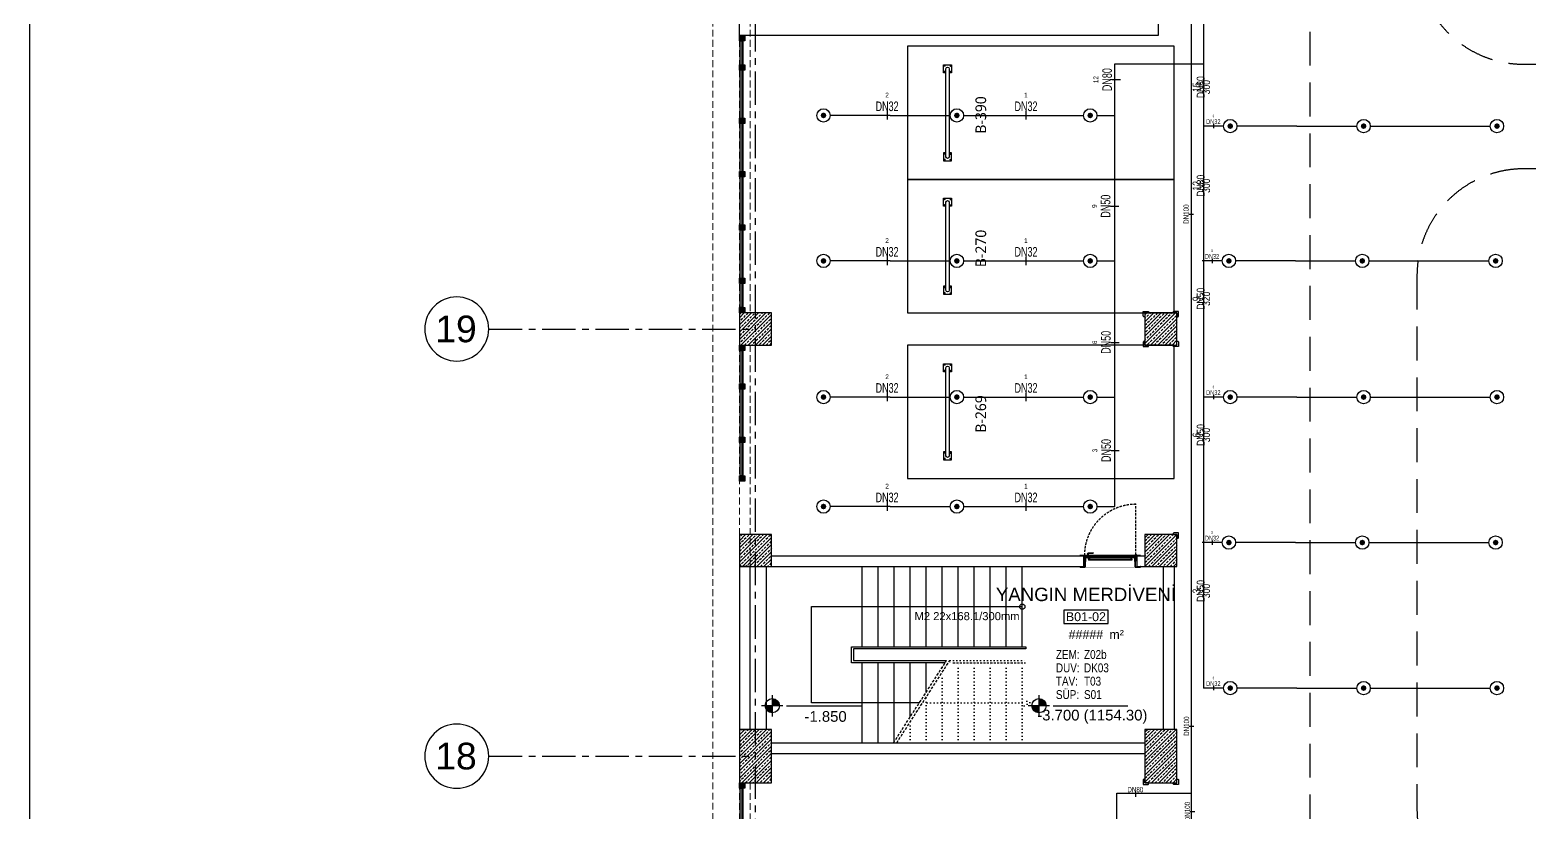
# Model space of a CAD drawing. Header units: millimetres. Extents: x -379292 to 1221486, y 92049 to 447512.
# Drawn here: x 272528 to 300628, y 223555 to 238219 of the extents above; entities that cross this region are included whole.
import ezdxf
from ezdxf.enums import TextEntityAlignment as Align
from ezdxf.lldxf.tags import DXFTag

# ---------------------------------------------------------------- set-up
doc = ezdxf.new("R2010")
doc.units = ezdxf.units.MM
for name, pattern in [('( Hidden )', [0.375, 0.25, -0.125]), ('CENTER', [2, 1.25, -0.25, 0.25, -0.25]), ('DOT', [6.35, 0, -6.35]), ('HIDDEN', [9.525, 6.35, -3.175])]:
    doc.linetypes.add(name, pattern=pattern)
for name, color, linetype in [('-M-YNGN-BORUID', 7, 'Continuous'), ('-M-YNGN-BORUUZUN', 7, 'Continuous'), ('-M-YNGN-BORUYUK', 7, 'Continuous'), ('-M-YNGN-SPR-YUK', 7, 'Continuous'), ('-M-YNGN-ZON1-CAP-', 7, 'Continuous'), ('-M-YNGN-ZON1-SPR-', 7, 'Continuous'), ('-M-YNGN-ZON3-CAP-', 7, 'Continuous'), ('010-05', 1, 'Continuous'), ('05_AXIS', 211, 'CENTER'), ('05_AXIS NAME', 7, 'Continuous'), ('05_CONCRETE VIEW', 142, 'Continuous'), ('05_DOOR', 2, 'Continuous'), ('05_EQUIPMENT', 1, 'Continuous'), ('05_HANDRAIL', 153, 'Continuous'), ('05_HATCH 1', 101, 'Continuous'), ('05_HATCH CONCRETE', 141, 'Continuous'), ('05_HATCH SOLID-1', 252, 'Continuous'), ('05_HATCH SOLID-2', 253, 'Continuous'), ('05_MATERIAL TEXT', 112, 'Continuous'), ('05_PLAN LEVEL', 2, 'Continuous'), ('05_ROOM M2', 161, 'Continuous'), ('05_ROOM NAME', 153, 'Continuous'), ('05_ROOM NUMBER', 152, 'Continuous'), ('05_STAIRS', 52, 'Continuous'), ('05_STAIRS ARROW', 2, 'Continuous'), ('05_STEEL HIDDEN', 61, 'HIDDEN'), ('05_SYMBOL', 2, 'Continuous'), ('05_TEXT 2.5', 212, 'Continuous'), ('05_WALL', 3, 'Continuous'), ('202-A-Y-MahalAd', 141, 'Continuous')]:
    doc.layers.add(name, color=color, linetype=linetype)
doc.layers.add('-M-YNGN-SPR-CAPCIZGI', color=188, linetype='Continuous', plot=False)
for name, color, linetype, lineweight in [('-M-YNGN-ZON1', 5, 'SP', 30), ('-M-YNGN-ZON3', 6, 'SP', 30), ('06_FORMWORK HIDDEN', 252, 'HIDDEN2', 0)]:
    doc.layers.add(name, color=color, linetype=linetype, lineweight=lineweight)
doc.styles.add('CIZGI', font='tahoma.ttf', dxfattribs={"width": 0.8, "oblique": 20})
doc.styles.add('DIM', font='arial.ttf')
doc.styles.add('HCAD', font='HCAD.SHX', dxfattribs={"width": 0.8, "height": 0.2})
doc.styles.add('PIPESIZE', font='hcad.shx', dxfattribs={"width": 0.8})
doc.styles.add('SPR-NOT', font='romans.shx')
doc.styles.get("Standard").update_dxf_attribs({"font": 'segoeuil.ttf'})
doc.styles.add('YAZI-2', font='arial.ttf', dxfattribs={"height": 2})
doc.styles.add('YAZI-2.5', font='arial.ttf', dxfattribs={"height": 2.5})
doc.styles.add('YAZI-3', font='arial.ttf', dxfattribs={"height": 3})
doc.styles.add('YAZI-5', font='arial.ttf', dxfattribs={"height": 5})
tags = doc.linetypes.add('HIDDEN2', pattern=[0.1875, 0.125, -0.0625]).pattern_tags.tags
tags[6:7] = [DXFTag(74, 4), DXFTag(75, 0), DXFTag(340, '0'), DXFTag(46, 0.0), DXFTag(50, 0.0), DXFTag(44, 0.0), DXFTag(45, 0.0)]
tags[4:5] = [DXFTag(74, 4), DXFTag(75, 0), DXFTag(340, '0'), DXFTag(46, 0.0), DXFTag(50, 0.0), DXFTag(44, 0.0), DXFTag(45, 0.0)]
doc.linetypes.add('SP', pattern='A,2,-0.1,["SP",CIZGI,S=0.14,R=0.2,X=0,Y=-0.07],-0.255', length=2.355)
pattern_1 = [(270, (-695728.2336, -3493868.9414), (1.3748153225, -2.38125), [1.5875, -3.175]), (30, (-695728.2336, -3493868.9414), (1.3748153315, 2.3812499948), [1.5875, -3.175]), (330, (-695728.2336, -3493868.9414), (2.749630654, -5.2e-09), [-3.175, 1.5875])]
pattern_2 = [(225, (905000, -3e-07), (67.351921, -67.351921), []), (225, (904932.65, -3e-07), (67.351921, -67.351921), [47.625, -23.8125])]

# ---------------------------------------------------------------- blocks, each defined once
blk = doc.blocks.new('AWAKS ADI')
at = {"layer": '05_AXIS NAME', "color": 2}
blk.add_circle((0, 0), 6, dxfattribs=at)
at = {"layer": '05_AXIS NAME', "style": 'YAZI-5'}
blk.add_attdef('AKSADI', text='', height=5, dxfattribs=at).set_placement((0, 0), align=Align.MIDDLE_CENTER)
blk = doc.blocks.new('202_Aks')
at = {"layer": '05_AXIS', "ltscale": 500}
for p, q in [((0, -182300), (0, 5000)), ((-5000, -45500), (0, -45500)), ((-5000, -53500), (0, -53500))]:
    blk.add_line(p, q, dxfattribs=at)
at = {"layer": '05_AXIS NAME'}
ref = blk.add_blockref('AWAKS ADI', (-5600, -45500), dxfattribs=dict(at, xscale=-100, yscale=100, zscale=100))
ref.add_attrib('AKSADI', '19', dxfattribs={"height": 500, "style": 'YAZI-5'}).set_placement((-5614, -45498), align=Align.MIDDLE_CENTER)
ref = blk.add_blockref('AWAKS ADI', (-5600, -53500), dxfattribs=dict(at, xscale=-100, yscale=100, zscale=100))
ref.add_attrib('AKSADI', '18', dxfattribs={"height": 500, "style": 'YAZI-5'}).set_placement((-5614, -53498), align=Align.MIDDLE_CENTER)
blk = doc.blocks.new('başlık')
at = {"layer": '05_MATERIAL TEXT', "style": 'DIM', "width": 0.8}
for s, p in [('ZEM:', (0, 50)), ('DUV:', (0, -100)), ('TAV:', (0, -250)), ('SÜP:', (0, -400))]:
    blk.add_text(s, height=100, dxfattribs=at).set_placement(p, align=Align.MIDDLE_LEFT)
blk = doc.blocks.new('MAHAL')
at = {"layer": '05_ROOM NUMBER'}
blk.add_lwpolyline([(-5.46, -10.75), (4.54, -10.75), (4.54, -7.75), (-5.46, -7.75)], close=True, dxfattribs=at)
at = {"layer": '05_HATCH SOLID-1', "xscale": 0.02, "yscale": 0.02, "zscale": 0.02}
blk.add_blockref('başlık', (-7.21, -18.75), dxfattribs=at)
at = {"layer": '05_MATERIAL TEXT', "style": 'DIM', "width": 0.8}
for tag, p in [('ZEMİN', (-0.89, -17.75)), ('DUVAR', (-0.89, -20.75)), ('TAVAN', (-0.89, -23.75)), ('SÜPÜRGELİK', (-0.89, -26.75))]:
    blk.add_attdef(tag, text='', height=2, dxfattribs=at).set_placement(p, align=Align.MIDDLE_LEFT)
at = {"layer": '05_ROOM M2', "insert": (6.45, -13.24), "char_height": 2, "attachment_point": 5, "style": 'YAZI-2'}
blk.add_mtext_dynamic_manual_height_columns('m²', width=6.9387, gutter_width=625, heights=[0], dxfattribs=at)
at = {"layer": '05_ROOM M2', "style": 'YAZI-2'}
blk.add_attdef('MAHALM2', text='', height=2, dxfattribs=at).set_placement((-0.46, -13.25), align=Align.MIDDLE_CENTER)
at = {"layer": '05_ROOM NAME', "style": 'YAZI-3'}
for tag, p in [('INGMAHALADI', (-0.46, 0.75)), ('TURMAHALADI', (-0.46, -4.25))]:
    blk.add_attdef(tag, text='', height=3, dxfattribs=at).set_placement(p, align=Align.MIDDLE_CENTER)
at = {"layer": '05_ROOM NUMBER', "style": 'YAZI-2'}
blk.add_attdef('MAHALNO', text='', height=2, dxfattribs=at).set_placement((-0.46, -9.25), align=Align.MIDDLE_CENTER)
blk = doc.blocks.new('202_Vida')
at = {"color": 0, "linetype": 'ByBlock', "ltscale": 0.2}
for points in [[(1, 0), (-1, 0)], [(0, 1), (0, -1)]]:
    blk.add_lwpolyline(points, dxfattribs=at)
at = {"color": 0, "linetype": 'ByBlock'}
for radius in [0.42, 0.23, 0.155]:
    blk.add_circle((0, 0), radius, dxfattribs=at)
blk = doc.blocks.new('202_Stoper')
at = {"color": 0, "linetype": 'ByBlock'}
for points in [[(-750, -30), (-750, -75), (-900, -75), (-900, 75), (-750, 75), (-750, 30)], [(750, -30), (750, -75), (900, -75), (900, 75), (750, 75), (750, 30)]]:
    blk.add_lwpolyline(points, dxfattribs=at)
blk.add_lwpolyline([(825, -30, 1), (825, 30), (-825, 30, 1), (-825, -30)], format="xyb", close=True, dxfattribs=at)
at = {"color": 0, "linetype": 'ByBlock', "yscale": 10, "zscale": 10, "rotation": 180}
for p, xscale in [((-877, 53), -10), ((-772, 53), 10), ((772, 53), -10), ((877, 53), 10)]:
    blk.add_blockref('202_Vida', p, dxfattribs=dict(at, xscale=xscale))
at = {"color": 0, "linetype": 'ByBlock', "yscale": 10, "zscale": 10}
for p, xscale in [((-877, -52), 10), ((-772, -52), -10), ((772, -52), 10), ((877, -52), -10)]:
    blk.add_blockref('202_Vida', p, dxfattribs=dict(at, xscale=xscale))
blk = doc.blocks.new('202_Mahalblok')
at = {"color": 0, "linetype": 'ByBlock', "flags": 128}
blk.add_lwpolyline([(0, 0), (0, 5000), (2500, 5000), (2500, 0)], close=True, dxfattribs=at)
at = {"color": 252}
blk.add_blockref('202_Stoper', (1250, 750), dxfattribs=at)
at = {"color": 0, "linetype": 'ByBlock', "ltscale": 25}
blk.add_attdef('MAHALNO', text='', height=200, dxfattribs=at).set_placement((1209, 1390), align=Align.BOTTOM_CENTER)
blk = doc.blocks.new('PLAN KOT IKILI')
at = {"layer": '05_PLAN LEVEL'}
h = blk.add_hatch(color=2, dxfattribs=at)
h.paths.add_polyline_path([(0, 2), (0, 0), (2, 0, 0.414214)])
h.paths.add_polyline_path([(0, 0), (-2, 0, 0.414214), (0, -2)])
at = {"layer": '05_PLAN LEVEL', "color": 2}
for p, q in [((3, 0), (-3, 0)), ((0, 3), (0, -3)), ((4, 0), (25, 0))]:
    blk.add_line(p, q, dxfattribs=at)
blk.add_circle((0, 0), 2, dxfattribs=at)
at = {"layer": '05_PLAN LEVEL', "style": 'YAZI-3'}
for tag, p in [('BITMISKOT', (15, 3)), ('KABAKOT', (15, -3))]:
    blk.add_attdef(tag, text='', height=3, dxfattribs=at).set_placement(p, align=Align.MIDDLE)
blk = doc.blocks.new('202_KorkulukDikme')
at = {"ltscale": 25}
h = blk.add_hatch(color=253, dxfattribs=at)
h.dxf.hatch_style = 1
h.paths.add_polyline_path([(-50, 0), (-50, 100), (50, 100), (50, 0)])
at = {"color": 0, "linetype": 'ByBlock', "ltscale": 25}
blk.add_lwpolyline([(-50, 0), (-50, 100), (50, 100), (50, 0)], close=True, dxfattribs=at)
blk = doc.blocks.new('*U16')
at = {"ltscale": 25}
h = blk.add_hatch(color=253, dxfattribs=at)
h.dxf.hatch_style = 1
h.paths.add_polyline_path([(100, 60), (5100, 60), (5100, 10), (100, 10)])
at = {"color": 0, "linetype": 'ByBlock', "ltscale": 25}
blk.add_lwpolyline([(100, 60), (5100, 60), (5100, 10), (100, 10)], close=True, dxfattribs=at)
blk.add_lwpolyline([(100, 45), (5100, 45)], dxfattribs=at)
at = {"ltscale": 25}
for p in [(50, 0), (600, 0), (1600, 0), (2600, 0), (3600, 0), (4600, 0), (5150, 0)]:
    blk.add_blockref('202_KorkulukDikme', p, dxfattribs=at)
blk = doc.blocks.new('*U17')
at = {"ltscale": 25}
h = blk.add_hatch(color=253, dxfattribs=at)
h.dxf.hatch_style = 1
h.paths.add_polyline_path([(100, 60), (9400, 60), (9400, 10), (100, 10)])
at = {"color": 0, "linetype": 'ByBlock', "ltscale": 25}
blk.add_lwpolyline([(100, 60), (9400, 60), (9400, 10), (100, 10)], close=True, dxfattribs=at)
blk.add_lwpolyline([(100, 45), (9400, 45)], dxfattribs=at)
at = {"ltscale": 25}
for p in [(50, 0), (750, 0), (1750, 0), (2750, 0), (3750, 0), (4750, 0), (5750, 0), (6750, 0), (7750, 0), (8750, 0), (9450, 0)]:
    blk.add_blockref('202_KorkulukDikme', p, dxfattribs=at)
blk = doc.blocks.new('*U84')
at = {"layer": '05_HANDRAIL', "color": 8}
blk.add_lwpolyline([(-1444, 1500), (-3200, 1500), (-3200, 1800), (70, 1800), (70, 1760), (-3160, 1760), (-3160, 1540), (-1418, 1540)], dxfattribs=at)
at = {"layer": '05_HANDRAIL', "color": 8, "linetype": 'DOT', "ltscale": 10}
blk.add_lwpolyline([(-1352, 1540), (50, 1540), (50, 1500), (-1384, 1500)], dxfattribs=at)
at = {"layer": '05_STAIRS', "color": 8, "flags": 128}
for points in [[(-3000, 1800), (-3000, 3300)], [(-2700, 1800), (-2700, 3300)], [(-2400, 1800), (-2400, 3300)], [(-2100, 1800), (-2100, 3300)], [(-1800, 1800), (-1800, 3300)], [(-1500, 1800), (-1500, 3300)], [(-1200, 1800), (-1200, 3300)], [(-900, 1800), (-900, 3300)], [(-600, 1800), (-600, 3300)], [(-300, 1800), (-300, 3300)], [(0, 1800), (0, 3300)], [(-1928, 750), (-3000, 750), (-3950, 750), (-3950, 2550), (0, 2550)], [(-1444, 1500), (-3200, 1500), (-3200, 1800), (0, 1800)], [(-3000, 0), (-3000, 1500)], [(-2700, 0), (-2700, 1500)], [(-2400, 0), (-2400, 1500)], [(-2100, 484), (-2100, 1500)], [(-1800, 949), (-1800, 1500)]]:
    blk.add_lwpolyline(points, dxfattribs=at)
at = {"layer": '05_STAIRS', "color": 8, "linetype": '( Hidden )', "ltscale": 200}
for points in [[(-2413, 0), (-1418, 1540)], [(-2353, 0), (-1358, 1540)]]:
    blk.add_lwpolyline(points, dxfattribs=at)
at = {"layer": '05_STAIRS', "color": 8, "linetype": 'DOT', "ltscale": 10, "flags": 128}
for points in [[(-1500, 1413), (-1500, 1500)], [(0, 1500), (-1384, 1500)], [(-1200, 0), (-1200, 1500)], [(-900, 0), (-900, 1500)], [(-600, 0), (-600, 1500)], [(-300, 0), (-300, 1500)], [(0, 0), (0, 1500)], [(-1500, 0), (-1500, 1321)], [(-1800, 0), (-1800, 856)], [(0, 750), (-1869, 750)], [(0, 825), (0, 675), (145, 750), (0, 825)], [(-2100, 0), (-2100, 392)]]:
    blk.add_lwpolyline(points, dxfattribs=at)
at = {"layer": '05_STAIRS ARROW', "color": 8, "ltscale": 2}
blk.add_circle((0, 2550), 50, dxfattribs=at)
blk = doc.blocks.new('bariyer')
at = {"color": 8, "ltscale": 25}
blk.add_lwpolyline([(0, -70), (15, -70, 0.414214), (30, -55), (30, 30), (-55, 30, 0.414214), (-70, 15), (-70, 0), (0, 0)], format="xyb", close=True, dxfattribs=at)
blk = doc.blocks.new('VIDA')
at = {"layer": '05_EQUIPMENT'}
h = blk.add_hatch(dxfattribs=at)
h.set_pattern_fill('LINE', color=256, scale=0.1, angle=150, style=0)
h.set_pattern_definition([(330, (-3585.31887, 6072.20274), (0.03125, 0.05412658774), [])])
h.paths.add_polyline_path([(-0.1, -0.3), (-0.1, -1.7), (0.1, -1.7), (0.1, -0.3)])
h.paths.add_polyline_path([(-0.1, -0.3), (0.1, -0.3), (0, 0)])
for p, q in [((-0.1, -0.3), (0, 0)), ((0.1, -0.3), (0, 0)), ((0, -2), (-0.2, -2)), ((0.1, -1.7), (-0.1, -1.7)), ((0.1, -2), (-0.1, -2)), ((0, -2), (0, -2)), ((0.2, -2), (0, -2)), ((0, -2), (0, -2)), ((0, -2), (0, -2))]:
    blk.add_line(p, q, dxfattribs=at)
for points in [[(-0.2, -2), (-0.1, -2), (-0.1, -0.3)], [(0.2, -2), (0.1, -2), (0.1, -0.3)]]:
    blk.add_lwpolyline(points, dxfattribs=at)
blk = doc.blocks.new('*U101')
at = {"color": 8}
blk.add_wipeout([(0, 5), (0, -206), (1000, -206), (1000, 5)], dxfattribs=at)
at = {"layer": '010-05', "ltscale": 7}
h = blk.add_hatch(dxfattribs=at)
h.set_pattern_fill('ANSI37', color=8, scale=0.1, angle=540, style=0)
h.set_pattern_definition([(225, (19752.8965, 13790.6787), (0.224506403, -0.224506403), []), (315, (19752.8965, 13790.6787), (0.224506403, 0.224506403), [])])
edge = h.paths.add_edge_path(flags=16)
edge.add_line((28, -35), (28, -44))
edge.add_line((28, -44), (22, -44))
edge.add_line((22, -44), (22, -37))
edge.add_arc((26, -39), 4.69, 56.5428, 159.2569, ccw=False)
edge = h.paths.add_edge_path()
edge.add_line((29, -33), (29, -45))
edge.add_line((29, -45), (21, -45))
edge.add_line((21, -45), (21, -31))
edge.add_line((21, -31), (34, -31))
edge.add_line((34, -31), (32, -31))
edge.add_arc((32, -34), 2.82, 91.1093, 165.5986)
edge = h.paths.add_edge_path(flags=16)
edge.add_arc((32, -34), 3.82, 143.4668, 165.5986, ccw=False)
edge.add_line((29, -32), (22, -32))
edge.add_line((22, -32), (22, -35))
edge.add_arc((26, -42), 8.25, 70.1103, 120.2945, ccw=False)
edge.add_line((28, -34), (28, -33))
edge.add_line((28, -33), (29, -33))
h = blk.add_hatch(dxfattribs=at)
h.set_pattern_fill('ANSI37', color=8, scale=0.1, angle=540, style=0)
h.set_pattern_definition([(315, (-21740.32198, 13790.6787), (-0.224506403, -0.224506403), []), (225, (-21740.32198, 13790.6787), (-0.224506403, 0.224506403), [])])
edge = h.paths.add_edge_path(flags=16)
edge.add_line((972, -35), (972, -44))
edge.add_line((972, -44), (978, -44))
edge.add_line((978, -44), (978, -37))
edge.add_arc((974, -39), 4.69, 20.7431, 123.4572)
edge = h.paths.add_edge_path()
edge.add_line((971, -33), (971, -45))
edge.add_line((971, -45), (979, -45))
edge.add_line((979, -45), (979, -31))
edge.add_line((979, -31), (966, -31))
edge.add_line((966, -31), (968, -31))
edge.add_arc((968, -34), 2.82, 14.4014, 88.8907, ccw=False)
edge = h.paths.add_edge_path(flags=16)
edge.add_arc((968, -34), 3.82, 14.4014, 36.5332)
edge.add_line((971, -32), (978, -32))
edge.add_line((978, -32), (978, -35))
edge.add_arc((974, -42), 8.25, 59.7055, 109.8897)
edge.add_line((972, -34), (972, -33))
edge.add_line((972, -33), (971, -33))
at = {"layer": '05_HATCH 1'}
h = blk.add_hatch(dxfattribs=at)
h.set_pattern_fill('HONEY', color=8, scale=0.5, angle=270, style=0)
h.set_pattern_definition(pattern_1)
h.paths.add_polyline_path([(40, -3), (44, -9), (956, -9), (960, -3)])
h = blk.add_hatch(dxfattribs=at)
h.set_pattern_fill('HONEY', color=8, scale=0.5, angle=270, style=0)
h.set_pattern_definition(pattern_1)
h.paths.add_polyline_path([(40, -15), (44, -10), (956, -10), (960, -15)])
at = {"color": 8, "linetype": 'HIDDEN', "ltscale": 7}
blk.add_line((21, 21), (21, 973), dxfattribs=at)
at = {"color": 8, "ltscale": 7}
for p, q in [((22, 10), (948, 10)), ((22, 10), (978, 10)), ((22, 9), (22, 10)), ((27, 2), (27, 1)), ((27, 2), (37, 2)), ((27, 1), (37, 1)), ((37, 5), (36, 5)), ((37, 9), (963, 9)), ((963, 2), (37, 2)), ((37, 2), (44, -9)), ((37, 1), (43, -9)), ((905, 60), (822, 60)), ((905, 50), (822, 50)), ((942, 15), (897, 15)), ((897, 15), (897, 10)), ((915, 40), (915, 15)), ((925, 40), (925, 15)), ((942, 15), (942, 10)), ((963, 2), (956, -9)), ((963, 1), (957, -9)), ((963, 5), (964, 5)), ((973, 2), (963, 2)), ((973, 1), (963, 1)), ((973, 2), (973, 1)), ((978, 9), (978, 10)), ((978, 9), (978, 10)), ((963, -27), (22, -27)), ((22, -27), (963, -27)), ((22, -28), (22, -27)), ((963, -28), (22, -28)), ((978, -28), (22, -28)), ((43, -9), (27, -9)), ((27, -20), (37, -20)), ((27, -20), (27, -21)), ((27, -21), (37, -21)), ((33, -28), (963, -28)), ((37, -23), (36, -23)), ((37, -20), (43, -9)), ((37, -21), (44, -10)), ((963, -21), (37, -21)), ((956, -9), (44, -9)), ((956, -10), (44, -10)), ((96, -58), (96, -38)), ((909, -58), (96, -58)), ((96, -58), (96, -78)), ((96, -78), (909, -78)), ((116, -38), (116, -58)), ((889, -38), (889, -58)), ((909, -58), (909, -38)), ((909, -58), (909, -78)), ((963, -21), (956, -10)), ((963, -20), (957, -9)), ((957, -9), (973, -9)), ((973, -20), (963, -20)), ((973, -21), (963, -21)), ((963, -23), (964, -23)), ((973, -20), (973, -21)), ((978, -28), (978, -27)), ((978, -28), (978, -27))]:
    blk.add_line(p, q, dxfattribs=at)
at = {"color": 8, "ltscale": 7, "flags": 128}
for points in [[(36, -101, -1), (34, -101), (34, -85), (32, -85), (32, -101, 1), (38, -101), (38, -35, 1), (30, -35), (30, -45), (20, -45), (20, 10), (-68, 10), (-68, 0), (-58, 0), (-58, 2), (-66, 2), (-66, 8), (18, 8), (18, -47), (32, -47), (32, -35, -1), (36, -35)], [(964, -101, 1), (966, -101), (966, -85), (968, -85), (968, -101, -1), (962, -101), (962, -35, -1), (970, -35), (970, -45), (980, -45), (980, 10), (1068, 10), (1068, 0), (1058, 0), (1058, 2), (1066, 2), (1066, 8), (982, 8), (982, -47), (968, -47), (968, -35, 1), (964, -35)]]:
    blk.add_lwpolyline(points, format="xyb", close=True, dxfattribs=at)
at = {"color": 8, "ltscale": 7}
for points in [[(37, 5), (37, 9), (22, 9), (22, -27), (37, -27), (37, -23)], [(36, 5), (36, 8), (23, 8), (23, -26), (36, -26), (36, -23)], [(963, 5), (963, 9), (978, 9), (978, -27), (963, -27), (963, -23)], [(964, 5), (964, 8), (977, 8), (977, -26), (964, -26), (964, -23)], [(86, -28), (86, -38), (128, -38), (128, -28)], [(919, -28), (919, -38), (877, -38), (877, -28)]]:
    blk.add_lwpolyline(points, dxfattribs=at)
for points in [[(32, -55), (32, -210), (-68, -210), (-68, -200), (-58, -200), (-58, -202), (-66, -202), (-66, -208), (30, -208), (30, -55)], [(29, -57), (20, -57), (20, -83), (30, -93), (30, -106), (28, -106), (28, -94), (18, -84), (18, -55), (29, -55)], [(40, -3), (44, -9), (956, -9), (960, -3)], [(40, -15), (44, -10), (956, -10), (960, -15)], [(968, -55), (968, -210), (1068, -210), (1068, -200), (1058, -200), (1058, -202), (1066, -202), (1066, -208), (970, -208), (970, -55)], [(971, -57), (980, -57), (980, -83), (970, -93), (970, -106), (972, -106), (972, -94), (982, -84), (982, -55), (971, -55)]]:
    blk.add_lwpolyline(points, close=True, dxfattribs=at)
for radius in [10.1, 6.72]:
    blk.add_circle((21, 21), radius, dxfattribs=at)
at = {"color": 8, "linetype": 'HIDDEN', "ltscale": 7}
blk.add_arc((18, 13), 960, 359.7875, 89.8098, dxfattribs=at)
at = {"color": 8, "ltscale": 7}
for centre, radius, start, end in [((822, 55), 5, 90, 270), ((905, 40), 20, 0, 90), ((905, 40), 10, 0, 90)]:
    blk.add_arc(centre, radius, start, end, dxfattribs=at)
at = {"layer": '010-05', "color": 8, "ltscale": 7}
for points in [[(29, -33, -0.336971), (32, -31), (34, -31), (29, -31), (21, -31), (21, -45), (29, -45)], [(28, -34, 0.222538), (22, -35), (22, -32), (29, -32, 0.09687), (29, -33), (28, -33)], [(28, -44), (22, -44), (22, -37, -0.473637), (28, -35)], [(971, -33, 0.336971), (968, -31), (966, -31), (971, -31), (979, -31), (979, -45), (971, -45)], [(972, -34, -0.222538), (978, -35), (978, -32), (971, -32, -0.09687), (971, -33), (972, -33)], [(972, -44), (978, -44), (978, -37, 0.473637), (972, -35)]]:
    blk.add_lwpolyline(points, format="xyb", close=True, dxfattribs=at)
at = {"layer": '05_STEEL HIDDEN', "color": 8, "ltscale": 7}
for points in [[(17, -48), (17, -23), (11, -23), (11, -49), (23, -77), (23, -99), (29, -99), (29, -76)], [(983, -48), (983, -23), (989, -23), (989, -49), (977, -77), (977, -99), (971, -99), (971, -76)]]:
    blk.add_lwpolyline(points, close=True, dxfattribs=at)
at = {"layer": '05_STEEL HIDDEN', "color": 8, "ltscale": 7, "flags": 128}
for points in [[(17, -23), (18, -23), (18, -48), (30, -76), (30, -99), (29, -99)], [(983, -23), (982, -23), (982, -48), (970, -76), (970, -99), (971, -99)]]:
    blk.add_lwpolyline(points, dxfattribs=at)
at = {"layer": '05_WALL', "color": 8, "ltscale": 20}
for points in [[(0, 0), (0, -200)], [(1000, 0), (1000, -200)]]:
    blk.add_lwpolyline(points, dxfattribs=at)
at = {"color": 8, "ltscale": 7, "yscale": 10, "zscale": 10, "rotation": 180}
for p, xscale in [((25, -65), -10), ((975, -65), 10)]:
    blk.add_blockref('VIDA', p, dxfattribs=dict(at, xscale=xscale))
blk = doc.blocks.new('*U77')
at = {"ltscale": 25}
h = blk.add_hatch(color=253, dxfattribs=at)
h.dxf.hatch_style = 1
h.paths.add_polyline_path([(100, 60), (2450, 60), (2450, 10), (100, 10)])
at = {"color": 0, "linetype": 'ByBlock', "ltscale": 25}
blk.add_lwpolyline([(100, 60), (2450, 60), (2450, 10), (100, 10)], close=True, dxfattribs=at)
blk.add_lwpolyline([(100, 45), (2450, 45)], dxfattribs=at)
at = {"ltscale": 25}
for p in [(50, 0), (775, 0), (1775, 0), (2500, 0)]:
    blk.add_blockref('202_KorkulukDikme', p, dxfattribs=at)
blk = doc.blocks.new('OtoParkBodrumKatMimari')
at = {"layer": '05_HATCH CONCRETE'}
h = blk.add_hatch(dxfattribs=at)
h.set_pattern_fill('ANSI33', color=8, scale=15, angle=180, style=0)
h.set_pattern_definition(pattern_2)
h.paths.add_polyline_path([(5300, 131500), (5300, 132100), (4700, 132100), (4700, 131500)])
h = blk.add_hatch(dxfattribs=at)
h.set_pattern_fill('ANSI33', color=8, scale=15, angle=180, style=0)
h.set_pattern_definition(pattern_2)
h.paths.add_polyline_path([(12900, 132100), (12300, 132100), (12300, 131500), (12900, 131500)])
h = blk.add_hatch(dxfattribs=at)
h.set_pattern_fill('ANSI33', color=8, scale=15, angle=180, style=0)
h.set_pattern_definition(pattern_2)
h.paths.add_polyline_path([(5300, 127950), (4700, 127950), (4700, 127350), (5300, 127350)])
h = blk.add_hatch(dxfattribs=at)
h.set_pattern_fill('ANSI33', color=8, scale=15, angle=180, style=0)
h.set_pattern_definition(pattern_2)
h.paths.add_polyline_path([(5300, 123300), (5300, 124300), (4700, 124300), (4700, 123300)])
h = blk.add_hatch(dxfattribs=at)
h.set_pattern_fill('ANSI33', color=8, scale=15, angle=180, style=0)
h.set_pattern_definition(pattern_2)
h.paths.add_polyline_path([(12900, 124300), (12300, 124300), (12300, 123300), (12900, 123300)])
at = {"color": 5}
for points in [[(5300, 131500), (5300, 132100), (4700, 132100), (4700, 131500)], [(12900, 132100), (12300, 132100), (12300, 131500), (12900, 131500)], [(5300, 127950), (4700, 127950), (4700, 127350), (5300, 127350)], [(5300, 123300), (5300, 124300), (4700, 124300), (4700, 123300)], [(12900, 124300), (12300, 124300), (12300, 123300), (12900, 123300)]]:
    blk.add_lwpolyline(points, close=True, dxfattribs=at)
at = {"layer": '05_CONCRETE VIEW', "ltscale": 25}
blk.add_lwpolyline([(5200, 127350), (5200, 124300)], dxfattribs=at)
at = {"layer": '05_STAIRS ARROW', "ltscale": 2}
blk.add_circle((10000, 126600), 50, dxfattribs=at)
at = {"layer": '05_SYMBOL', "color": 252, "linetype": 'HIDDEN', "ltscale": 100}
for points in [[(15400, 51961), (15400, 166800)], [(128500, 134800), (19400, 134800)], [(17400, 132800), (17400, 122800)]]:
    blk.add_lwpolyline(points, dxfattribs=at)
for points in [[(17400, 138759, 0.414214), (19400, 136759), (128500, 136759, 0.414214), (130500, 138759), (130500, 148800, 0.414214), (128500, 150800), (19400, 150800, 0.414214), (17400, 148800), (17400, 138759)], [(19400, 134800, 0.414214), (17400, 132800)], [(17400, 122800, 0.414214), (19400, 120800)]]:
    blk.add_lwpolyline(points, format="xyb", dxfattribs=at)
at = {"layer": '05_WALL', "color": 8, "flags": 128}
for points in [[(12550, 139500), (12550, 137300), (4700, 137300), (4700, 139500)], [(5300, 127550), (12300, 127550)], [(5300, 127350), (12300, 127350)], [(12650, 124300), (12650, 127350)], [(12850, 127350), (12850, 124300)], [(5300, 124050), (12300, 124050)], [(5300, 123850), (12300, 123850)]]:
    blk.add_lwpolyline(points, dxfattribs=at)
blk.add_lwpolyline([(4700, 127350), (4700, 124300), (4900, 124300), (4900, 127350)], close=True, dxfattribs=at)
at = {"layer": '06_FORMWORK HIDDEN', "linetype": 'HIDDEN', "ltscale": 20}
for p, q in [((4200, 55933), (4200, 178100)), ((4700, 139500), (4700, 132100)), ((4900, 139500), (4900, 132100)), ((4700, 131500), (4700, 124300)), ((4900, 131500), (4900, 124300)), ((4700, 123300), (4700, 113800)), ((4900, 123300), (4900, 113800))]:
    blk.add_line(p, q, dxfattribs=at)
blk.add_blockref('*U84', (10000, 124050))
at = {"layer": '05_AXIS'}
blk.add_blockref('202_Aks', (5000, 177300), dxfattribs=at)
at = {"layer": '05_HANDRAIL', "rotation": 269.9999999999995}
for name, p in [('*U16', (4700, 137300)), ('*U77', (4700, 131500)), ('*U17', (4700, 123300))]:
    blk.add_blockref(name, p, dxfattribs=at)
at = {"layer": '05_PLAN LEVEL'}
ref = blk.add_blockref('PLAN KOT IKILI', (5314, 124744), dxfattribs=dict(at, xscale=66.66666666666666, yscale=66.66666666666666, zscale=66.66666666666666))
ref.add_attrib('KABAKOT', '-1.850', dxfattribs={"height": 200, "style": 'YAZI-3'}).set_placement((6314, 124544), align=Align.MIDDLE)
ref = blk.add_blockref('PLAN KOT IKILI', (10314, 124744), dxfattribs=dict(at, xscale=66.66666666666666, yscale=66.66666666666666, zscale=66.66666666666666))
ref.add_attrib('KABAKOT', '-3.700 (1154.30)', dxfattribs={"height": 200, "style": 'YAZI-3'}).set_placement((11314, 124544), align=Align.MIDDLE)
at = {"layer": '05_ROOM NUMBER'}
ref = blk.add_blockref('MAHAL', (11232, 127183), dxfattribs=dict(at, xscale=83.33333333333333, yscale=83.33333333333333, zscale=83.33333333333333))
ref.add_attrib('TURMAHALADI', 'YANGIN MERDİVENİ', dxfattribs={"layer": '05_ROOM NAME', "height": 250, "style": 'YAZI-3'}).set_placement((11194, 126829), align=Align.MIDDLE_CENTER)
ref.add_attrib('MAHALNO', 'B01-02', dxfattribs={"height": 166.7, "style": 'YAZI-2'}).set_placement((11194, 126412), align=Align.MIDDLE_CENTER)
ref.add_attrib('MAHALM2', '#####', dxfattribs={"layer": '05_ROOM M2', "height": 166.7, "style": 'YAZI-2'}).set_placement((11194, 126079), align=Align.MIDDLE_CENTER)
ref.add_attrib('ZEMİN', 'Z02b', dxfattribs={"layer": '05_MATERIAL TEXT', "height": 166.7, "style": 'DIM', "width": 0.8}).set_placement((11158, 125704), align=Align.MIDDLE_LEFT)
ref.add_attrib('DUVAR', 'DK03', dxfattribs={"layer": '05_MATERIAL TEXT', "height": 166.7, "style": 'DIM', "width": 0.8}).set_placement((11158, 125454), align=Align.MIDDLE_LEFT)
ref.add_attrib('TAVAN', 'T03', dxfattribs={"layer": '05_MATERIAL TEXT', "height": 166.7, "style": 'DIM', "width": 0.8}).set_placement((11158, 125204), align=Align.MIDDLE_LEFT)
ref.add_attrib('SÜPÜRGELİK', 'S01', dxfattribs={"layer": '05_MATERIAL TEXT', "height": 166.7, "style": 'DIM', "width": 0.8}).set_placement((11158, 124954), align=Align.MIDDLE_LEFT)
at = {"layer": '05_SYMBOL', "color": 8, "xscale": -1}
blk.add_blockref('bariyer', (12300, 132100), dxfattribs=at)
at = {"layer": '05_SYMBOL', "color": 8}
for p in [(12900, 132100), (12900, 127950)]:
    blk.add_blockref('bariyer', p, dxfattribs=at)
at = {"layer": '05_SYMBOL', "color": 8, "rotation": 180}
for p in [(12300, 131500), (12300, 123300)]:
    blk.add_blockref('bariyer', p, dxfattribs=at)
at = {"layer": '05_SYMBOL', "color": 8, "xscale": -1, "rotation": 180}
for p in [(12900, 131500), (12900, 123300)]:
    blk.add_blockref('bariyer', p, dxfattribs=at)
at = {"layer": '202-A-Y-MahalAd', "color": 8, "ltscale": 25}
ref = blk.add_blockref('202_Mahalblok', (7850, 134600), dxfattribs=dict(at, xscale=-1, rotation=270))
ref.add_attrib('MAHALNO', 'B-390', dxfattribs={"layer": '0', "color": 0, "linetype": 'ByBlock', "ltscale": 25, "height": 200, "rotation": 90}).set_placement((9383, 135809), align=Align.BOTTOM_CENTER)
ref = blk.add_blockref('202_Mahalblok', (7850, 132100), dxfattribs=dict(at, xscale=-1, rotation=270))
ref.add_attrib('MAHALNO', 'B-270', dxfattribs={"layer": '0', "color": 0, "linetype": 'ByBlock', "ltscale": 25, "height": 200, "rotation": 90}).set_placement((9383, 133309), align=Align.BOTTOM_CENTER)
ref = blk.add_blockref('202_Mahalblok', (7850, 129000), dxfattribs=dict(at, xscale=-1, rotation=270))
ref.add_attrib('MAHALNO', 'B-269', dxfattribs={"layer": '0', "color": 0, "linetype": 'ByBlock', "ltscale": 25, "height": 200, "rotation": 90}).set_placement((9383, 130209), align=Align.BOTTOM_CENTER)
at = {"layer": '05_TEXT 2.5', "insert": (9950, 126345), "char_height": 150, "attachment_point": 9, "style": 'YAZI-2.5'}
blk.add_mtext_dynamic_manual_height_columns('\\A1;M2 22x168.1/300mm', width=4150.39, gutter_width=12.5, heights=[101], dxfattribs=at)
at = {"layer": '05_DOOR', "xscale": -1}
blk.add_blockref('*U101', (12150, 127550), dxfattribs=at)
at = {"layer": '05_HATCH CONCRETE'}
h = blk.add_hatch(dxfattribs=at)
h.set_pattern_fill('ANSI33', color=8, scale=15, angle=180, style=0)
h.set_pattern_definition(pattern_2)
h.paths.add_polyline_path([(12900, 127950), (12300, 127950), (12300, 127350), (12900, 127350)])
at = {"color": 5}
blk.add_lwpolyline([(12900, 127950), (12300, 127950), (12300, 127350), (12900, 127350)], close=True, dxfattribs=at)
at = {"layer": '05_HATCH SOLID-2', "color": 251, "ltscale": 25}
blk.add_lwpolyline([(150500, -8770), (-8600, -8770), (-8600, 187430)], dxfattribs=at)
blk = doc.blocks.new('SPRKL100')
at = {"layer": '-M-YNGN-SPR-CAPCIZGI'}
blk.add_line((0, 0.43), (0, -0.43), dxfattribs=at)
at = {"layer": '-M-YNGN-BORUID', "color": 0, "style": 'HCAD', "width": 0.8, "flags": 1}
blk.add_attdef('DIC', text='', height=0.4, dxfattribs=at).set_placement((0, -1.69), align=Align.CENTER)
at = {"layer": '-M-YNGN-BORUUZUN', "color": 0, "style": 'HCAD', "width": 0.7}
blk.add_attdef('BOY', text='', height=0.8, dxfattribs=at).set_placement((0, -1.08), align=Align.CENTER)
at = {"layer": '-M-YNGN-BORUYUK', "color": 6, "style": 'PIPESIZE', "width": 0.8}
blk.add_attdef('YUK', text='', height=0.5, dxfattribs=at).set_placement((0, 1.87), align=Align.CENTER)
at = {"color": 0, "style": 'PIPESIZE', "width": 0.7}
blk.add_attdef('CAP', text='', height=1, dxfattribs=at).set_placement((0, 0.45), align=Align.CENTER)
blk = doc.blocks.new('A$C69E75EAE')
at = {"layer": '-M-YNGN-ZON3', "ltscale": 500}
for p, q in [((414.1, -41.7), (414.1, -4799)), ((274.7, -3814.7), (274.7, -2411.8)), ((274.7, -2411.8), (414.1, -2411.8))]:
    blk.add_line(p, q, dxfattribs=at)
at = {"layer": '-M-YNGN-ZON3-CAP-'}
ref = blk.add_blockref('SPRKL100', (414.1, -1327.1), dxfattribs=dict(at, xscale=10.00000000000001, yscale=10.00000000000001, zscale=10.00000000000001, rotation=90))
ref.add_attrib('CAP', 'DN100', dxfattribs={"layer": '0', "color": 0, "height": 10, "rotation": 90, "style": 'PIPESIZE', "width": 0.7}).set_placement((409.6, -1327.1), align=Align.CENTER)
ref = blk.add_blockref('SPRKL100', (414.7, -2286.1), dxfattribs=dict(at, xscale=10.00000000000001, yscale=10.00000000000001, zscale=10.00000000000001, rotation=90))
ref.add_attrib('CAP', 'DN100', dxfattribs={"layer": '0', "color": 0, "height": 10, "rotation": 90, "style": 'PIPESIZE', "width": 0.7}).set_placement((410.2, -2286.1), align=Align.CENTER)
ref = blk.add_blockref('SPRKL100', (309.4, -2414.3), dxfattribs=dict(at, xscale=10, yscale=10, zscale=10))
ref.add_attrib('CAP', 'DN80', dxfattribs={"layer": '0', "color": 0, "height": 10, "style": 'PIPESIZE', "width": 0.7}).set_placement((309.4, -2409.8), align=Align.CENTER)
ref = blk.add_blockref('SPRKL100', (416.5, -2446), dxfattribs=dict(at, xscale=10.00000000000001, yscale=10.00000000000001, zscale=10.00000000000001, rotation=90))
ref.add_attrib('CAP', 'DN100', dxfattribs={"layer": '0', "color": 0, "height": 10, "rotation": 90, "style": 'PIPESIZE', "width": 0.7}).set_placement((412, -2446), align=Align.CENTER)
blk = doc.blocks.new('SP-C-UP-12')
at = {"ltscale": 10}
blk.add_line((0, 0), (0, 0), dxfattribs=at)
at = {"color": 1, "linetype": 'Continuous'}
blk.add_circle((0, 0), 12.5, dxfattribs=at)
at = {"ltscale": 10}
for points in [[(-5.4, 0), (-3.8, 3.8), (-3.8, -3.8), (0, 5.4)], [(-3.8, -3.8), (0, 5.4), (0, -5.4), (3.8, 3.8)], [(0, -5.4), (3.8, 3.8), (3.8, -3.8), (5.4, 0)]]:
    blk.add_solid(points, dxfattribs=at)
at = {"layer": '-M-YNGN-SPR-YUK', "style": 'SPR-NOT', "width": 0.5, "flags": 9}
for tag, p in [('YUK', (0, 17.8)), ('CAP', (0, 14.4)), ('TIP', (0.2, 10.8))]:
    blk.add_attdef(tag, text='', height=2.5, dxfattribs=at).set_placement(p, align=Align.MIDDLE_CENTER)
blk = doc.blocks.new('A$C69E769C9')
at = {"layer": '-M-YNGN-ZON1', "linetype": 'SP', "ltscale": 500}
for p, q in [((377.3, 0), (377.3, -2214.7)), ((210.7, -1874.7), (210.7, -1045.4)), ((210.7, -1045.4), (377.3, -1045.4)), ((-210.2, -1142.2), (-322.7, -1142.2)), ((-210.2, -1142.2), (-97.7, -1142.2)), ((-72.7, -1142.2), (152.3, -1142.2)), ((177.3, -1142.2), (210.7, -1142.2)), ((414.8, -1162.2), (377.3, -1162.2)), ((552.3, -1162.2), (439.8, -1162.2)), ((552.3, -1162.2), (664.8, -1162.2)), ((689.8, -1162.2), (914.8, -1162.2)), ((-210.2, -1414.7), (-322.7, -1414.7)), ((-210.2, -1414.7), (-97.7, -1414.7)), ((-72.7, -1414.7), (152.3, -1414.7)), ((177.3, -1414.7), (210.7, -1414.7)), ((412.3, -1414.7), (374.8, -1414.7)), ((549.8, -1414.7), (437.3, -1414.7)), ((549.8, -1414.7), (662.3, -1414.7)), ((687.3, -1414.7), (912.3, -1414.7)), ((-210.2, -1669.7), (-322.7, -1669.7)), ((-210.2, -1669.7), (-97.7, -1669.7)), ((-72.7, -1669.7), (152.3, -1669.7)), ((177.3, -1669.7), (210.7, -1669.7)), ((414.8, -1669.7), (377.3, -1669.7)), ((552.3, -1669.7), (439.8, -1669.7)), ((552.3, -1669.7), (664.8, -1669.7)), ((689.8, -1669.7), (914.8, -1669.7)), ((-210.2, -1874.7), (-322.7, -1874.7)), ((-210.2, -1874.7), (-97.7, -1874.7)), ((-72.7, -1874.7), (152.3, -1874.7)), ((177.3, -1874.7), (210.7, -1874.7)), ((412.3, -1942.2), (374.8, -1942.2)), ((549.8, -1942.2), (437.3, -1942.2)), ((549.8, -1942.2), (662.3, -1942.2)), ((687.3, -1942.2), (912.3, -1942.2)), ((414.8, -2214.7), (377.3, -2214.7)), ((552.3, -2214.7), (439.8, -2214.7)), ((552.3, -2214.7), (664.8, -2214.7)), ((689.8, -2214.7), (914.8, -2214.7))]:
    blk.add_line(p, q, dxfattribs=at)
at = {"layer": '-M-YNGN-ZON1-CAP-'}
ref = blk.add_blockref('SPRKL100', (213.5, -1075.2), dxfattribs=dict(at, xscale=18.00000000000009, yscale=18.00000000000009, zscale=18.00000000000009, rotation=90))
ref.add_attrib('YUK', '12', dxfattribs={"layer": '-M-YNGN-BORUYUK', "color": 6, "height": 9, "rotation": 90, "style": 'PIPESIZE', "width": 0.8}).set_placement((179.9, -1075.2), align=Align.CENTER)
ref.add_attrib('CAP', 'DN80', dxfattribs={"layer": '0', "color": 0, "height": 18, "rotation": 90, "style": 'PIPESIZE', "width": 0.7}).set_placement((205.4, -1075.2), align=Align.CENTER)
ref = blk.add_blockref('SPRKL100', (-216, -1142.2), dxfattribs=dict(at, xscale=18, yscale=18, zscale=18))
ref.add_attrib('YUK', '2', dxfattribs={"layer": '-M-YNGN-BORUYUK', "color": 6, "height": 9, "style": 'PIPESIZE', "width": 0.8}).set_placement((-216, -1108.6), align=Align.CENTER)
ref.add_attrib('CAP', 'DN32', dxfattribs={"layer": '0', "color": 0, "height": 18, "style": 'PIPESIZE', "width": 0.7}).set_placement((-216, -1134.1), align=Align.CENTER)
ref = blk.add_blockref('SPRKL100', (44.4, -1142.2), dxfattribs=dict(at, xscale=18, yscale=18, zscale=18))
ref.add_attrib('YUK', '1', dxfattribs={"layer": '-M-YNGN-BORUYUK', "color": 6, "height": 9, "style": 'PIPESIZE', "width": 0.8}).set_placement((44.4, -1108.6), align=Align.CENTER)
ref.add_attrib('CAP', 'DN32', dxfattribs={"layer": '0', "color": 0, "height": 18, "style": 'PIPESIZE', "width": 0.7}).set_placement((44.4, -1134.1), align=Align.CENTER)
ref = blk.add_blockref('SPRKL100', (395.6, -1162.4), dxfattribs=dict(at, xscale=9, yscale=9, zscale=9))
ref.add_attrib('YUK', '3', dxfattribs={"layer": '-M-YNGN-BORUYUK', "color": 6, "height": 4.5, "style": 'PIPESIZE', "width": 0.8}).set_placement((395.6, -1145.6), align=Align.CENTER)
ref.add_attrib('CAP', 'DN32', dxfattribs={"layer": '0', "color": 0, "height": 9, "style": 'PIPESIZE', "width": 0.7}).set_placement((395.6, -1158.3), align=Align.CENTER)
ref = blk.add_blockref('SPRKL100', (210.7, -1312.2), dxfattribs=dict(at, xscale=18.00000000000009, yscale=18.00000000000009, zscale=18.00000000000009, rotation=90))
ref.add_attrib('YUK', '9', dxfattribs={"layer": '-M-YNGN-BORUYUK', "color": 6, "height": 9, "rotation": 90, "style": 'PIPESIZE', "width": 0.8}).set_placement((177.2, -1312.2), align=Align.CENTER)
ref.add_attrib('CAP', 'DN50', dxfattribs={"layer": '0', "color": 0, "height": 18, "rotation": 90, "style": 'PIPESIZE', "width": 0.7}).set_placement((202.6, -1312.2), align=Align.CENTER)
ref = blk.add_blockref('SPRKL100', (-216, -1414.7), dxfattribs=dict(at, xscale=18, yscale=18, zscale=18))
ref.add_attrib('YUK', '2', dxfattribs={"layer": '-M-YNGN-BORUYUK', "color": 6, "height": 9, "style": 'PIPESIZE', "width": 0.8}).set_placement((-216, -1381.1), align=Align.CENTER)
ref.add_attrib('CAP', 'DN32', dxfattribs={"layer": '0', "color": 0, "height": 18, "style": 'PIPESIZE', "width": 0.7}).set_placement((-216, -1406.6), align=Align.CENTER)
ref = blk.add_blockref('SPRKL100', (44.4, -1414.7), dxfattribs=dict(at, xscale=18, yscale=18, zscale=18))
ref.add_attrib('YUK', '1', dxfattribs={"layer": '-M-YNGN-BORUYUK', "color": 6, "height": 9, "style": 'PIPESIZE', "width": 0.8}).set_placement((44.4, -1381.1), align=Align.CENTER)
ref.add_attrib('CAP', 'DN32', dxfattribs={"layer": '0', "color": 0, "height": 18, "style": 'PIPESIZE', "width": 0.7}).set_placement((44.4, -1406.6), align=Align.CENTER)
ref = blk.add_blockref('SPRKL100', (393.1, -1414.9), dxfattribs=dict(at, xscale=9, yscale=9, zscale=9))
ref.add_attrib('YUK', '3', dxfattribs={"layer": '-M-YNGN-BORUYUK', "color": 6, "height": 4.5, "style": 'PIPESIZE', "width": 0.8}).set_placement((393.1, -1398.1), align=Align.CENTER)
ref.add_attrib('CAP', 'DN32', dxfattribs={"layer": '0', "color": 0, "height": 9, "style": 'PIPESIZE', "width": 0.7}).set_placement((393.1, -1410.8), align=Align.CENTER)
ref = blk.add_blockref('SPRKL100', (211.3, -1567.2), dxfattribs=dict(at, xscale=18.00000000000009, yscale=18.00000000000009, zscale=18.00000000000009, rotation=90))
ref.add_attrib('YUK', '6', dxfattribs={"layer": '-M-YNGN-BORUYUK', "color": 6, "height": 9, "rotation": 90, "style": 'PIPESIZE', "width": 0.8}).set_placement((177.7, -1567.2), align=Align.CENTER)
ref.add_attrib('CAP', 'DN50', dxfattribs={"layer": '0', "color": 0, "height": 18, "rotation": 90, "style": 'PIPESIZE', "width": 0.7}).set_placement((203.2, -1567.2), align=Align.CENTER)
ref = blk.add_blockref('SPRKL100', (-216, -1669.7), dxfattribs=dict(at, xscale=18, yscale=18, zscale=18))
ref.add_attrib('YUK', '2', dxfattribs={"layer": '-M-YNGN-BORUYUK', "color": 6, "height": 9, "style": 'PIPESIZE', "width": 0.8}).set_placement((-216, -1636.1), align=Align.CENTER)
ref.add_attrib('CAP', 'DN32', dxfattribs={"layer": '0', "color": 0, "height": 18, "style": 'PIPESIZE', "width": 0.7}).set_placement((-216, -1661.6), align=Align.CENTER)
ref = blk.add_blockref('SPRKL100', (44.4, -1669.7), dxfattribs=dict(at, xscale=18, yscale=18, zscale=18))
ref.add_attrib('YUK', '1', dxfattribs={"layer": '-M-YNGN-BORUYUK', "color": 6, "height": 9, "style": 'PIPESIZE', "width": 0.8}).set_placement((44.4, -1636.1), align=Align.CENTER)
ref.add_attrib('CAP', 'DN32', dxfattribs={"layer": '0', "color": 0, "height": 18, "style": 'PIPESIZE', "width": 0.7}).set_placement((44.4, -1661.6), align=Align.CENTER)
ref = blk.add_blockref('SPRKL100', (395.6, -1669.9), dxfattribs=dict(at, xscale=9, yscale=9, zscale=9))
ref.add_attrib('YUK', '3', dxfattribs={"layer": '-M-YNGN-BORUYUK', "color": 6, "height": 4.5, "style": 'PIPESIZE', "width": 0.8}).set_placement((395.6, -1653.1), align=Align.CENTER)
ref.add_attrib('CAP', 'DN32', dxfattribs={"layer": '0', "color": 0, "height": 9, "style": 'PIPESIZE', "width": 0.7}).set_placement((395.6, -1665.8), align=Align.CENTER)
ref = blk.add_blockref('SPRKL100', (211.6, -1769.8), dxfattribs=dict(at, xscale=18.00000000000009, yscale=18.00000000000009, zscale=18.00000000000009, rotation=90))
ref.add_attrib('YUK', '3', dxfattribs={"layer": '-M-YNGN-BORUYUK', "color": 6, "height": 9, "rotation": 90, "style": 'PIPESIZE', "width": 0.8}).set_placement((178, -1769.8), align=Align.CENTER)
ref.add_attrib('CAP', 'DN50', dxfattribs={"layer": '0', "color": 0, "height": 18, "rotation": 90, "style": 'PIPESIZE', "width": 0.7}).set_placement((203.5, -1769.8), align=Align.CENTER)
ref = blk.add_blockref('SPRKL100', (-216, -1874.7), dxfattribs=dict(at, xscale=18, yscale=18, zscale=18))
ref.add_attrib('YUK', '2', dxfattribs={"layer": '-M-YNGN-BORUYUK', "color": 6, "height": 9, "style": 'PIPESIZE', "width": 0.8}).set_placement((-216, -1841.1), align=Align.CENTER)
ref.add_attrib('CAP', 'DN32', dxfattribs={"layer": '0', "color": 0, "height": 18, "style": 'PIPESIZE', "width": 0.7}).set_placement((-216, -1866.6), align=Align.CENTER)
ref = blk.add_blockref('SPRKL100', (44.4, -1874.7), dxfattribs=dict(at, xscale=18, yscale=18, zscale=18))
ref.add_attrib('YUK', '1', dxfattribs={"layer": '-M-YNGN-BORUYUK', "color": 6, "height": 9, "style": 'PIPESIZE', "width": 0.8}).set_placement((44.4, -1841.1), align=Align.CENTER)
ref.add_attrib('CAP', 'DN32', dxfattribs={"layer": '0', "color": 0, "height": 18, "style": 'PIPESIZE', "width": 0.7}).set_placement((44.4, -1866.6), align=Align.CENTER)
ref = blk.add_blockref('SPRKL100', (393.1, -1942.4), dxfattribs=dict(at, xscale=9, yscale=9, zscale=9))
ref.add_attrib('YUK', '3', dxfattribs={"layer": '-M-YNGN-BORUYUK', "color": 6, "height": 4.5, "style": 'PIPESIZE', "width": 0.8}).set_placement((393.1, -1925.6), align=Align.CENTER)
ref.add_attrib('CAP', 'DN32', dxfattribs={"layer": '0', "color": 0, "height": 9, "style": 'PIPESIZE', "width": 0.7}).set_placement((393.1, -1938.3), align=Align.CENTER)
ref = blk.add_blockref('SPRKL100', (395.6, -2214.9), dxfattribs=dict(at, xscale=9, yscale=9, zscale=9))
ref.add_attrib('YUK', '3', dxfattribs={"layer": '-M-YNGN-BORUYUK', "color": 6, "height": 4.5, "style": 'PIPESIZE', "width": 0.8}).set_placement((395.6, -2198.1), align=Align.CENTER)
ref.add_attrib('CAP', 'DN32', dxfattribs={"layer": '0', "color": 0, "height": 9, "style": 'PIPESIZE', "width": 0.7}).set_placement((395.6, -2210.8), align=Align.CENTER)
at = {"layer": '-M-YNGN-ZON1-SPR-', "linetype": 'Continuous'}
for p in [(-335.2, -1142.2), (-85.2, -1142.2), (164.8, -1142.2), (427.3, -1162.2), (677.3, -1162.2), (927.3, -1162.2), (-335.2, -1414.7), (-85.2, -1414.7), (164.8, -1414.7), (424.8, -1414.7), (674.8, -1414.7), (924.8, -1414.7), (-335.2, -1669.7), (-85.2, -1669.7), (164.8, -1669.7), (427.3, -1669.7), (677.3, -1669.7), (927.3, -1669.7), (-335.2, -1874.7), (-85.2, -1874.7), (164.8, -1874.7), (424.8, -1942.2), (674.8, -1942.2), (924.8, -1942.2), (427.3, -2214.7), (677.3, -2214.7), (927.3, -2214.7)]:
    blk.add_blockref('SP-C-UP-12', p, dxfattribs=at)
at = {"layer": '-M-YNGN-ZON1-CAP-', "color": 6, "ltscale": 20, "style": 'PIPESIZE', "width": 0.8}
for s, p in [('15', (364.1, -1089.3)), ('12', (364.1, -1273.9)), ('9', (364.1, -1485.6)), ('6', (364.1, -1740.8)), ('3', (364.1, -2032.9))]:
    blk.add_text(s, height=15, rotation=90, dxfattribs=at).set_placement(p, align=Align.MIDDLE_CENTER)
at = {"layer": '-M-YNGN-ZON1-CAP-', "ltscale": 20, "style": 'PIPESIZE', "width": 0.8}
for s, p in [('DN80', (371.9, -1089.3)), ('300', (381.9, -1089.3)), ('DN80', (371.9, -1273.9)), ('300', (381.9, -1273.9)), ('DN50', (371.9, -1485.6)), ('320', (381.9, -1485.6)), ('DN50', (371.9, -1740.8)), ('300', (381.9, -1740.8)), ('DN50', (371.9, -2032.9)), ('300', (381.9, -2032.9))]:
    blk.add_text(s, height=15, rotation=90, dxfattribs=at).set_placement(p, align=Align.MIDDLE_CENTER)

msp = doc.modelspace()

# ---------------------------------------------------------------- block references
at = {"color": 8}
msp.add_blockref('OtoParkBodrumKatMimari', (281127.6, 100818.8), dxfattribs=at)

# ---------------------------------------------------------------- next in the draw order: block references
at = {"layer": '-M-YNGN-ZON1', "ltscale": 25, "xscale": 10, "yscale": 10, "zscale": 10}
msp.add_blockref('A$C69E769C9', (290754.3, 248041), dxfattribs=at)
at = {"layer": '-M-YNGN-ZON3', "ltscale": 25, "xscale": 10, "yscale": 10, "zscale": 10}
msp.add_blockref('A$C69E75EAE', (290154.3, 248041), dxfattribs=at)

doc.saveas('drawing.dxf')
